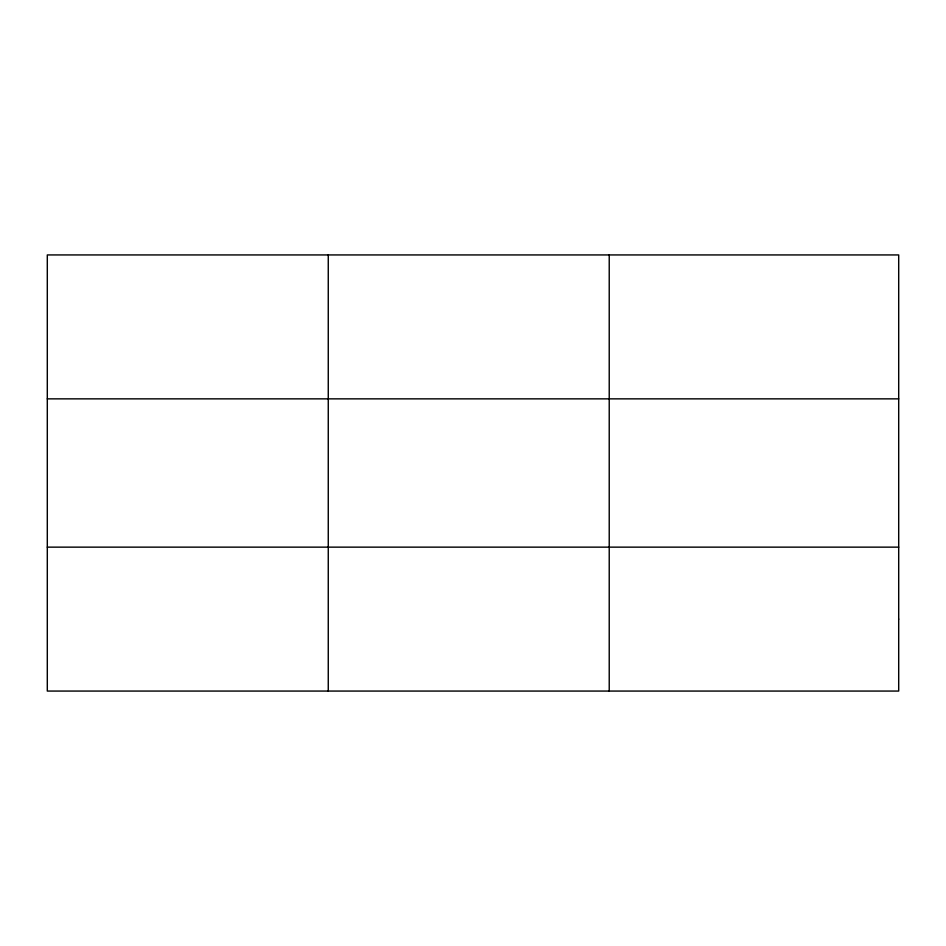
<?xml version="1.0" encoding="UTF-8"?>
<svg xmlns="http://www.w3.org/2000/svg" width="946" height="946" viewBox="0 0 946 946"><rect width="100%" height="100%" fill="white"/><g stroke="black" fill="none" stroke-linecap="round" stroke-linejoin="round"><path stroke-width="1.42" d="M328.262 254.935L328.262 691.065M609.224 254.935L609.224 691.065M47.3 398.857L898.7 398.857M47.3 547.143L898.7 547.143M898.7 619.11L898.7 691.065L47.3 691.065L47.3 254.935L898.7 254.935L898.7 619.11"/></g></svg>
